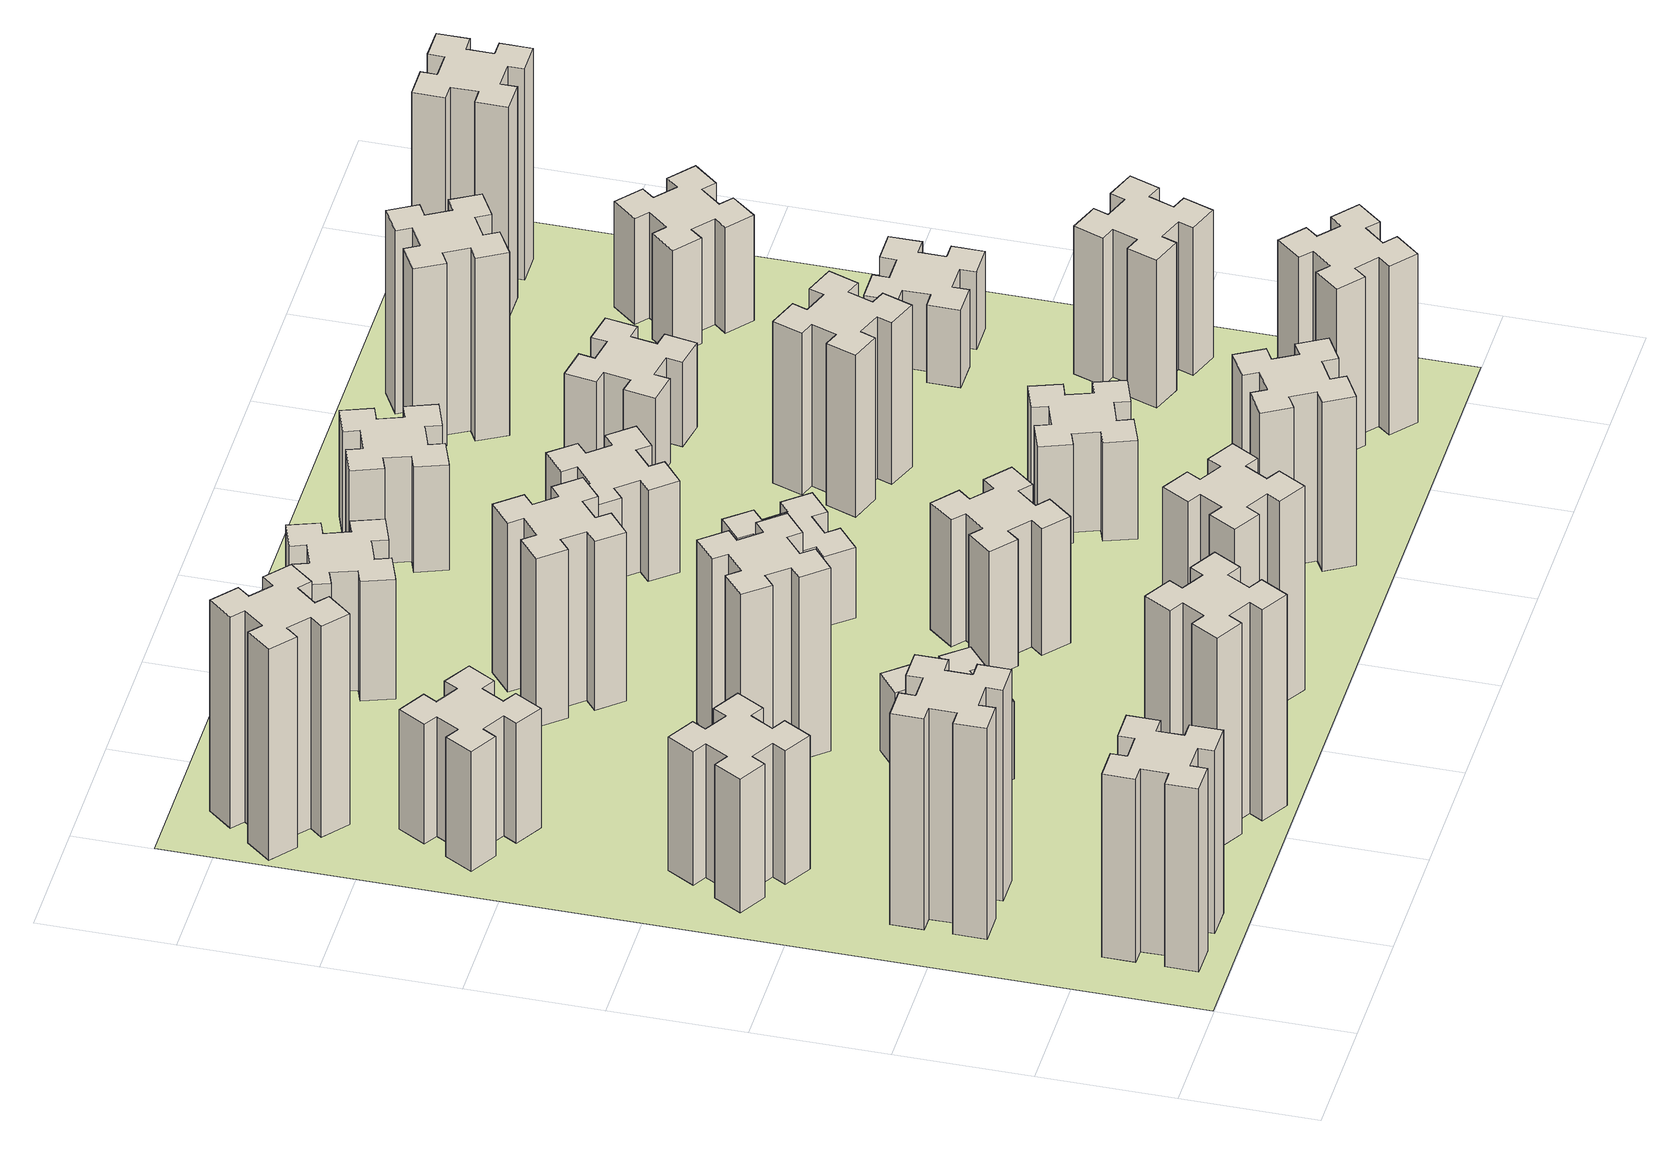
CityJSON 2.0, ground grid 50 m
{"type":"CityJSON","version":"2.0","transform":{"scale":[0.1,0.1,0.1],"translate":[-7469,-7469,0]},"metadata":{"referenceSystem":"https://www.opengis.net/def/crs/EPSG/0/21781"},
"CityObjects":{
"building1":{"type":"Building","attributes":{"class":"1000","function":"1000","usage":"1000","yearOfConstruction":2016,"roofType":"1000","measuredHeight":78,"storeysAboveGround":30,"storeysBelowGround":0},"geometry":[{"type":"Solid","lod":"1","boundaries":[[[[0,1,2,3,4,5,6,7,8,9,10,11,12,13,14,15,16,17,18,19]],[[17,16,20,21]],[[16,15,22,20]],[[15,14,23,22]],[[14,13,24,23]],[[13,12,25,24]],[[12,11,26,25]],[[11,10,27,26]],[[10,9,28,27]],[[9,8,29,28]],[[8,7,30,29]],[[7,6,31,30]],[[6,5,32,31]],[[5,4,33,32]],[[4,3,34,33]],[[3,2,35,34]],[[2,1,36,35]],[[1,0,37,36]],[[0,19,38,37]],[[19,18,39,38]],[[18,17,21,39]],[[24,25,26,27,28,29,30,31,32,33,34,35,36,37,38,39,21,20,22,23]]]]}]},
"building2":{"type":"Building","attributes":{"class":"1000","function":"1000","usage":"1000","yearOfConstruction":2016,"roofType":"1000","measuredHeight":90,"storeysAboveGround":30,"storeysBelowGround":0},"geometry":[{"type":"Solid","lod":"1","boundaries":[[[[40,41,42,43,44,45,46,47,48,49,50,51,52,53,54,55,56,57,58,59]],[[57,56,60,61]],[[56,55,62,60]],[[55,54,63,62]],[[54,53,64,63]],[[53,52,65,64]],[[52,51,66,65]],[[51,50,67,66]],[[50,49,68,67]],[[49,48,69,68]],[[48,47,70,69]],[[47,46,71,70]],[[46,45,72,71]],[[45,44,73,72]],[[44,43,74,73]],[[43,42,75,74]],[[42,41,76,75]],[[41,40,77,76]],[[40,59,78,77]],[[59,58,79,78]],[[58,57,61,79]],[[64,65,66,67,68,69,70,71,72,73,74,75,76,77,78,79,61,60,62,63]]]]}]},
"building3":{"type":"Building","attributes":{"class":"1000","function":"1000","usage":"1000","yearOfConstruction":2016,"roofType":"1000","measuredHeight":57,"storeysAboveGround":30,"storeysBelowGround":0},"geometry":[{"type":"Solid","lod":"1","boundaries":[[[[80,81,82,83,84,85,86,87,88,89,90,91,92,93,94,95,96,97,98,99]],[[97,96,100,101]],[[96,95,102,100]],[[95,94,103,102]],[[94,93,104,103]],[[93,92,105,104]],[[92,91,106,105]],[[91,90,107,106]],[[90,89,108,107]],[[89,88,109,108]],[[88,87,110,109]],[[87,86,111,110]],[[86,85,112,111]],[[85,84,113,112]],[[84,83,114,113]],[[83,82,115,114]],[[82,81,116,115]],[[81,80,117,116]],[[80,99,118,117]],[[99,98,119,118]],[[98,97,101,119]],[[104,105,106,107,108,109,110,111,112,113,114,115,116,117,118,119,101,100,102,103]]]]}]},
"building4":{"type":"Building","attributes":{"class":"1000","function":"1000","usage":"1000","yearOfConstruction":2016,"roofType":"1000","measuredHeight":51,"storeysAboveGround":30,"storeysBelowGround":0},"geometry":[{"type":"Solid","lod":"1","boundaries":[[[[120,121,122,123,124,125,126,127,128,129,130,131,132,133,134,135,136,137,138,139]],[[137,136,140,141]],[[136,135,142,140]],[[135,134,143,142]],[[134,133,144,143]],[[133,132,145,144]],[[132,131,146,145]],[[131,130,147,146]],[[130,129,148,147]],[[129,128,149,148]],[[128,127,150,149]],[[127,126,151,150]],[[126,125,152,151]],[[125,124,153,152]],[[124,123,154,153]],[[123,122,155,154]],[[122,121,156,155]],[[121,120,157,156]],[[120,139,158,157]],[[139,138,159,158]],[[138,137,141,159]],[[144,145,146,147,148,149,150,151,152,153,154,155,156,157,158,159,141,140,142,143]]]]}]},
"building5":{"type":"Building","attributes":{"class":"1000","function":"1000","usage":"1000","yearOfConstruction":2016,"roofType":"1000","measuredHeight":90,"storeysAboveGround":30,"storeysBelowGround":0},"geometry":[{"type":"Solid","lod":"1","boundaries":[[[[160,161,162,163,164,165,166,167,168,169,170,171,172,173,174,175,176,177,178,179]],[[177,176,180,181]],[[176,175,182,180]],[[175,174,183,182]],[[174,173,184,183]],[[173,172,185,184]],[[172,171,186,185]],[[171,170,187,186]],[[170,169,188,187]],[[169,168,189,188]],[[168,167,190,189]],[[167,166,191,190]],[[166,165,192,191]],[[165,164,193,192]],[[164,163,194,193]],[[163,162,195,194]],[[162,161,196,195]],[[161,160,197,196]],[[160,179,198,197]],[[179,178,199,198]],[[178,177,181,199]],[[184,185,186,187,188,189,190,191,192,193,194,195,196,197,198,199,181,180,182,183]]]]}]},
"building6":{"type":"Building","attributes":{"class":"1000","function":"1000","usage":"1000","yearOfConstruction":2016,"roofType":"1000","measuredHeight":90,"storeysAboveGround":30,"storeysBelowGround":0},"geometry":[{"type":"Solid","lod":"1","boundaries":[[[[200,201,202,203,204,205,206,207,208,209,210,211,212,213,214,215,216,217,218,219]],[[217,216,220,221]],[[216,215,222,220]],[[215,214,223,222]],[[214,213,224,223]],[[213,212,225,224]],[[212,211,226,225]],[[211,210,227,226]],[[210,209,228,227]],[[209,208,229,228]],[[208,207,230,229]],[[207,206,231,230]],[[206,205,232,231]],[[205,204,233,232]],[[204,203,234,233]],[[203,202,235,234]],[[202,201,236,235]],[[201,200,237,236]],[[200,219,238,237]],[[219,218,239,238]],[[218,217,221,239]],[[224,225,226,227,228,229,230,231,232,233,234,235,236,237,238,239,221,220,222,223]]]]}]},
"building7":{"type":"Building","attributes":{"class":"1000","function":"1000","usage":"1000","yearOfConstruction":2016,"roofType":"1000","measuredHeight":33,"storeysAboveGround":30,"storeysBelowGround":0},"geometry":[{"type":"Solid","lod":"1","boundaries":[[[[240,241,242,243,244,245,246,247,248,249,250,251,252,253,254,255,256,257,258,259]],[[257,256,260,261]],[[256,255,262,260]],[[255,254,263,262]],[[254,253,264,263]],[[253,252,265,264]],[[252,251,266,265]],[[251,250,267,266]],[[250,249,268,267]],[[249,248,269,268]],[[248,247,270,269]],[[247,246,271,270]],[[246,245,272,271]],[[245,244,273,272]],[[244,243,274,273]],[[243,242,275,274]],[[242,241,276,275]],[[241,240,277,276]],[[240,259,278,277]],[[259,258,279,278]],[[258,257,261,279]],[[264,265,266,267,268,269,270,271,272,273,274,275,276,277,278,279,261,260,262,263]]]]}]},
"building8":{"type":"Building","attributes":{"class":"1000","function":"1000","usage":"1000","yearOfConstruction":2016,"roofType":"1000","measuredHeight":78,"storeysAboveGround":30,"storeysBelowGround":0},"geometry":[{"type":"Solid","lod":"1","boundaries":[[[[280,281,282,283,284,285,286,287,288,289,290,291,292,293,294,295,296,297,298,299]],[[297,296,300,301]],[[296,295,302,300]],[[295,294,303,302]],[[294,293,304,303]],[[293,292,305,304]],[[292,291,306,305]],[[291,290,307,306]],[[290,289,308,307]],[[289,288,309,308]],[[288,287,310,309]],[[287,286,311,310]],[[286,285,312,311]],[[285,284,313,312]],[[284,283,314,313]],[[283,282,315,314]],[[282,281,316,315]],[[281,280,317,316]],[[280,299,318,317]],[[299,298,319,318]],[[298,297,301,319]],[[304,305,306,307,308,309,310,311,312,313,314,315,316,317,318,319,301,300,302,303]]]]}]},
"building9":{"type":"Building","attributes":{"class":"1000","function":"1000","usage":"1000","yearOfConstruction":2016,"roofType":"1000","measuredHeight":87,"storeysAboveGround":30,"storeysBelowGround":0},"geometry":[{"type":"Solid","lod":"1","boundaries":[[[[320,321,322,323,324,325,326,327,328,329,330,331,332,333,334,335,336,337,338,339]],[[337,336,340,341]],[[336,335,342,340]],[[335,334,343,342]],[[334,333,344,343]],[[333,332,345,344]],[[332,331,346,345]],[[331,330,347,346]],[[330,329,348,347]],[[329,328,349,348]],[[328,327,350,349]],[[327,326,351,350]],[[326,325,352,351]],[[325,324,353,352]],[[324,323,354,353]],[[323,322,355,354]],[[322,321,356,355]],[[321,320,357,356]],[[320,339,358,357]],[[339,338,359,358]],[[338,337,341,359]],[[344,345,346,347,348,349,350,351,352,353,354,355,356,357,358,359,341,340,342,343]]]]}]},
"building10":{"type":"Building","attributes":{"class":"1000","function":"1000","usage":"1000","yearOfConstruction":2016,"roofType":"1000","measuredHeight":72,"storeysAboveGround":30,"storeysBelowGround":0},"geometry":[{"type":"Solid","lod":"1","boundaries":[[[[360,361,362,363,364,365,366,367,368,369,370,371,372,373,374,375,376,377,378,379]],[[377,376,380,381]],[[376,375,382,380]],[[375,374,383,382]],[[374,373,384,383]],[[373,372,385,384]],[[372,371,386,385]],[[371,370,387,386]],[[370,369,388,387]],[[369,368,389,388]],[[368,367,390,389]],[[367,366,391,390]],[[366,365,392,391]],[[365,364,393,392]],[[364,363,394,393]],[[363,362,395,394]],[[362,361,396,395]],[[361,360,397,396]],[[360,379,398,397]],[[379,378,399,398]],[[378,377,381,399]],[[384,385,386,387,388,389,390,391,392,393,394,395,396,397,398,399,381,380,382,383]]]]}]},
"building11":{"type":"Building","attributes":{"class":"1000","function":"1000","usage":"1000","yearOfConstruction":2016,"roofType":"1000","measuredHeight":51,"storeysAboveGround":30,"storeysBelowGround":0},"geometry":[{"type":"Solid","lod":"1","boundaries":[[[[400,401,402,403,404,405,406,407,408,409,410,411,412,413,414,415,416,417,418,419]],[[417,416,420,421]],[[416,415,422,420]],[[415,414,423,422]],[[414,413,424,423]],[[413,412,425,424]],[[412,411,426,425]],[[411,410,427,426]],[[410,409,428,427]],[[409,408,429,428]],[[408,407,430,429]],[[407,406,431,430]],[[406,405,432,431]],[[405,404,433,432]],[[404,403,434,433]],[[403,402,435,434]],[[402,401,436,435]],[[401,400,437,436]],[[400,419,438,437]],[[419,418,439,438]],[[418,417,421,439]],[[424,425,426,427,428,429,430,431,432,433,434,435,436,437,438,439,421,420,422,423]]]]}]},
"building12":{"type":"Building","attributes":{"class":"1000","function":"1000","usage":"1000","yearOfConstruction":2016,"roofType":"1000","measuredHeight":54,"storeysAboveGround":30,"storeysBelowGround":0},"geometry":[{"type":"Solid","lod":"1","boundaries":[[[[440,441,442,443,444,445,446,447,448,449,450,451,452,453,454,455,456,457,458,459]],[[457,456,460,461]],[[456,455,462,460]],[[455,454,463,462]],[[454,453,464,463]],[[453,452,465,464]],[[452,451,466,465]],[[451,450,467,466]],[[450,449,468,467]],[[449,448,469,468]],[[448,447,470,469]],[[447,446,471,470]],[[446,445,472,471]],[[445,444,473,472]],[[444,443,474,473]],[[443,442,475,474]],[[442,441,476,475]],[[441,440,477,476]],[[440,459,478,477]],[[459,458,479,478]],[[458,457,461,479]],[[464,465,466,467,468,469,470,471,472,473,474,475,476,477,478,479,461,460,462,463]]]]}]},
"building13":{"type":"Building","attributes":{"class":"1000","function":"1000","usage":"1000","yearOfConstruction":2016,"roofType":"1000","measuredHeight":30,"storeysAboveGround":30,"storeysBelowGround":0},"geometry":[{"type":"Solid","lod":"1","boundaries":[[[[480,481,482,483,484,485,486,487,488,489,490,491,492,493,494,495,496,497,498,499]],[[497,496,500,501]],[[496,495,502,500]],[[495,494,503,502]],[[494,493,504,503]],[[493,492,505,504]],[[492,491,506,505]],[[491,490,507,506]],[[490,489,508,507]],[[489,488,509,508]],[[488,487,510,509]],[[487,486,511,510]],[[486,485,512,511]],[[485,484,513,512]],[[484,483,514,513]],[[483,482,515,514]],[[482,481,516,515]],[[481,480,517,516]],[[480,499,518,517]],[[499,498,519,518]],[[498,497,501,519]],[[504,505,506,507,508,509,510,511,512,513,514,515,516,517,518,519,501,500,502,503]]]]}]},
"building14":{"type":"Building","attributes":{"class":"1000","function":"1000","usage":"1000","yearOfConstruction":2016,"roofType":"1000","measuredHeight":72,"storeysAboveGround":30,"storeysBelowGround":0},"geometry":[{"type":"Solid","lod":"1","boundaries":[[[[520,521,522,523,524,525,526,527,528,529,530,531,532,533,534,535,536,537,538,539]],[[537,536,540,541]],[[536,535,542,540]],[[535,534,543,542]],[[534,533,544,543]],[[533,532,545,544]],[[532,531,546,545]],[[531,530,547,546]],[[530,529,548,547]],[[529,528,549,548]],[[528,527,550,549]],[[527,526,551,550]],[[526,525,552,551]],[[525,524,553,552]],[[524,523,554,553]],[[523,522,555,554]],[[522,521,556,555]],[[521,520,557,556]],[[520,539,558,557]],[[539,538,559,558]],[[538,537,541,559]],[[544,545,546,547,548,549,550,551,552,553,554,555,556,557,558,559,541,540,542,543]]]]}]},
"building15":{"type":"Building","attributes":{"class":"1000","function":"1000","usage":"1000","yearOfConstruction":2016,"roofType":"1000","measuredHeight":39,"storeysAboveGround":30,"storeysBelowGround":0},"geometry":[{"type":"Solid","lod":"1","boundaries":[[[[560,561,562,563,564,565,566,567,568,569,570,571,572,573,574,575,576,577,578,579]],[[577,576,580,581]],[[576,575,582,580]],[[575,574,583,582]],[[574,573,584,583]],[[573,572,585,584]],[[572,571,586,585]],[[571,570,587,586]],[[570,569,588,587]],[[569,568,589,588]],[[568,567,590,589]],[[567,566,591,590]],[[566,565,592,591]],[[565,564,593,592]],[[564,563,594,593]],[[563,562,595,594]],[[562,561,596,595]],[[561,560,597,596]],[[560,579,598,597]],[[579,578,599,598]],[[578,577,581,599]],[[584,585,586,587,588,589,590,591,592,593,594,595,596,597,598,599,581,580,582,583]]]]}]},
"building16":{"type":"Building","attributes":{"class":"1000","function":"1000","usage":"1000","yearOfConstruction":2016,"roofType":"1000","measuredHeight":45,"storeysAboveGround":30,"storeysBelowGround":0},"geometry":[{"type":"Solid","lod":"1","boundaries":[[[[600,601,602,603,604,605,606,607,608,609,610,611,612,613,614,615,616,617,618,619]],[[617,616,620,621]],[[616,615,622,620]],[[615,614,623,622]],[[614,613,624,623]],[[613,612,625,624]],[[612,611,626,625]],[[611,610,627,626]],[[610,609,628,627]],[[609,608,629,628]],[[608,607,630,629]],[[607,606,631,630]],[[606,605,632,631]],[[605,604,633,632]],[[604,603,634,633]],[[603,602,635,634]],[[602,601,636,635]],[[601,600,637,636]],[[600,619,638,637]],[[619,618,639,638]],[[618,617,621,639]],[[624,625,626,627,628,629,630,631,632,633,634,635,636,637,638,639,621,620,622,623]]]]}]},
"building17":{"type":"Building","attributes":{"class":"1000","function":"1000","usage":"1000","yearOfConstruction":2016,"roofType":"1000","measuredHeight":42,"storeysAboveGround":30,"storeysBelowGround":0},"geometry":[{"type":"Solid","lod":"1","boundaries":[[[[640,641,642,643,644,645,646,647,648,649,650,651,652,653,654,655,656,657,658,659]],[[657,656,660,661]],[[656,655,662,660]],[[655,654,663,662]],[[654,653,664,663]],[[653,652,665,664]],[[652,651,666,665]],[[651,650,667,666]],[[650,649,668,667]],[[649,648,669,668]],[[648,647,670,669]],[[647,646,671,670]],[[646,645,672,671]],[[645,644,673,672]],[[644,643,674,673]],[[643,642,675,674]],[[642,641,676,675]],[[641,640,677,676]],[[640,659,678,677]],[[659,658,679,678]],[[658,657,661,679]],[[664,665,666,667,668,669,670,671,672,673,674,675,676,677,678,679,661,660,662,663]]]]}]},
"building18":{"type":"Building","attributes":{"class":"1000","function":"1000","usage":"1000","yearOfConstruction":2016,"roofType":"1000","measuredHeight":69,"storeysAboveGround":30,"storeysBelowGround":0},"geometry":[{"type":"Solid","lod":"1","boundaries":[[[[680,681,682,683,684,685,686,687,688,689,690,691,692,693,694,695,696,697,698,699]],[[697,696,700,701]],[[696,695,702,700]],[[695,694,703,702]],[[694,693,704,703]],[[693,692,705,704]],[[692,691,706,705]],[[691,690,707,706]],[[690,689,708,707]],[[689,688,709,708]],[[688,687,710,709]],[[687,686,711,710]],[[686,685,712,711]],[[685,684,713,712]],[[684,683,714,713]],[[683,682,715,714]],[[682,681,716,715]],[[681,680,717,716]],[[680,699,718,717]],[[699,698,719,718]],[[698,697,701,719]],[[704,705,706,707,708,709,710,711,712,713,714,715,716,717,718,719,701,700,702,703]]]]}]},
"building19":{"type":"Building","attributes":{"class":"1000","function":"1000","usage":"1000","yearOfConstruction":2016,"roofType":"1000","measuredHeight":36,"storeysAboveGround":30,"storeysBelowGround":0},"geometry":[{"type":"Solid","lod":"1","boundaries":[[[[720,721,722,723,724,725,726,727,728,729,730,731,732,733,734,735,736,737,738,739]],[[737,736,740,741]],[[736,735,742,740]],[[735,734,743,742]],[[734,733,744,743]],[[733,732,745,744]],[[732,731,746,745]],[[731,730,747,746]],[[730,729,748,747]],[[729,728,749,748]],[[728,727,750,749]],[[727,726,751,750]],[[726,725,752,751]],[[725,724,753,752]],[[724,723,754,753]],[[723,722,755,754]],[[722,721,756,755]],[[721,720,757,756]],[[720,739,758,757]],[[739,738,759,758]],[[738,737,741,759]],[[744,745,746,747,748,749,750,751,752,753,754,755,756,757,758,759,741,740,742,743]]]]}]},
"building20":{"type":"Building","attributes":{"class":"1000","function":"1000","usage":"1000","yearOfConstruction":2016,"roofType":"1000","measuredHeight":72,"storeysAboveGround":30,"storeysBelowGround":0},"geometry":[{"type":"Solid","lod":"1","boundaries":[[[[760,761,762,763,764,765,766,767,768,769,770,771,772,773,774,775,776,777,778,779]],[[777,776,780,781]],[[776,775,782,780]],[[775,774,783,782]],[[774,773,784,783]],[[773,772,785,784]],[[772,771,786,785]],[[771,770,787,786]],[[770,769,788,787]],[[769,768,789,788]],[[768,767,790,789]],[[767,766,791,790]],[[766,765,792,791]],[[765,764,793,792]],[[764,763,794,793]],[[763,762,795,794]],[[762,761,796,795]],[[761,760,797,796]],[[760,779,798,797]],[[779,778,799,798]],[[778,777,781,799]],[[784,785,786,787,788,789,790,791,792,793,794,795,796,797,798,799,781,780,782,783]]]]}]},
"building21":{"type":"Building","attributes":{"class":"1000","function":"1000","usage":"1000","yearOfConstruction":2016,"roofType":"1000","measuredHeight":78,"storeysAboveGround":30,"storeysBelowGround":0},"geometry":[{"type":"Solid","lod":"1","boundaries":[[[[800,801,802,803,804,805,806,807,808,809,810,811,812,813,814,815,816,817,818,819]],[[817,816,820,821]],[[816,815,822,820]],[[815,814,823,822]],[[814,813,824,823]],[[813,812,825,824]],[[812,811,826,825]],[[811,810,827,826]],[[810,809,828,827]],[[809,808,829,828]],[[808,807,830,829]],[[807,806,831,830]],[[806,805,832,831]],[[805,804,833,832]],[[804,803,834,833]],[[803,802,835,834]],[[802,801,836,835]],[[801,800,837,836]],[[800,819,838,837]],[[819,818,839,838]],[[818,817,821,839]],[[824,825,826,827,828,829,830,831,832,833,834,835,836,837,838,839,821,820,822,823]]]]}]},
"building22":{"type":"Building","attributes":{"class":"1000","function":"1000","usage":"1000","yearOfConstruction":2016,"roofType":"1000","measuredHeight":63,"storeysAboveGround":30,"storeysBelowGround":0},"geometry":[{"type":"Solid","lod":"1","boundaries":[[[[840,841,842,843,844,845,846,847,848,849,850,851,852,853,854,855,856,857,858,859]],[[857,856,860,861]],[[856,855,862,860]],[[855,854,863,862]],[[854,853,864,863]],[[853,852,865,864]],[[852,851,866,865]],[[851,850,867,866]],[[850,849,868,867]],[[849,848,869,868]],[[848,847,870,869]],[[847,846,871,870]],[[846,845,872,871]],[[845,844,873,872]],[[844,843,874,873]],[[843,842,875,874]],[[842,841,876,875]],[[841,840,877,876]],[[840,859,878,877]],[[859,858,879,878]],[[858,857,861,879]],[[864,865,866,867,868,869,870,871,872,873,874,875,876,877,878,879,861,860,862,863]]]]}]},
"building23":{"type":"Building","attributes":{"class":"1000","function":"1000","usage":"1000","yearOfConstruction":2016,"roofType":"1000","measuredHeight":33,"storeysAboveGround":30,"storeysBelowGround":0},"geometry":[{"type":"Solid","lod":"1","boundaries":[[[[880,881,882,883,884,885,886,887,888,889,890,891,892,893,894,895,896,897,898,899]],[[897,896,900,901]],[[896,895,902,900]],[[895,894,903,902]],[[894,893,904,903]],[[893,892,905,904]],[[892,891,906,905]],[[891,890,907,906]],[[890,889,908,907]],[[889,888,909,908]],[[888,887,910,909]],[[887,886,911,910]],[[886,885,912,911]],[[885,884,913,912]],[[884,883,914,913]],[[883,882,915,914]],[[882,881,916,915]],[[881,880,917,916]],[[880,899,918,917]],[[899,898,919,918]],[[898,897,901,919]],[[904,905,906,907,908,909,910,911,912,913,914,915,916,917,918,919,901,900,902,903]]]]}]},
"building24":{"type":"Building","attributes":{"class":"1000","function":"1000","usage":"1000","yearOfConstruction":2016,"roofType":"1000","measuredHeight":45,"storeysAboveGround":30,"storeysBelowGround":0},"geometry":[{"type":"Solid","lod":"1","boundaries":[[[[920,921,922,923,924,925,926,927,928,929,930,931,932,933,934,935,936,937,938,939]],[[937,936,940,941]],[[936,935,942,940]],[[935,934,943,942]],[[934,933,944,943]],[[933,932,945,944]],[[932,931,946,945]],[[931,930,947,946]],[[930,929,948,947]],[[929,928,949,948]],[[928,927,950,949]],[[927,926,951,950]],[[926,925,952,951]],[[925,924,953,952]],[[924,923,954,953]],[[923,922,955,954]],[[922,921,956,955]],[[921,920,957,956]],[[920,939,958,957]],[[939,938,959,958]],[[938,937,941,959]],[[944,945,946,947,948,949,950,951,952,953,954,955,956,957,958,959,941,940,942,943]]]]}]},
"building25":{"type":"Building","attributes":{"class":"1000","function":"1000","usage":"1000","yearOfConstruction":2016,"roofType":"1000","measuredHeight":90,"storeysAboveGround":30,"storeysBelowGround":0},"geometry":[{"type":"Solid","lod":"1","boundaries":[[[[960,961,962,963,964,965,966,967,968,969,970,971,972,973,974,975,976,977,978,979]],[[977,976,980,981]],[[976,975,982,980]],[[975,974,983,982]],[[974,973,984,983]],[[973,972,985,984]],[[972,971,986,985]],[[971,970,987,986]],[[970,969,988,987]],[[969,968,989,988]],[[968,967,990,989]],[[967,966,991,990]],[[966,965,992,991]],[[965,964,993,992]],[[964,963,994,993]],[[963,962,995,994]],[[962,961,996,995]],[[961,960,997,996]],[[960,979,998,997]],[[979,978,999,998]],[[978,977,981,999]],[[984,985,986,987,988,989,990,991,992,993,994,995,996,997,998,999,981,980,982,983]]]]}]},
"landuse1":{"type":"LandUse","attributes":{"name":"plot1","function":"1010"},"geometry":[{"type":"MultiSurface","lod":"1","boundaries":[[[1000,1001,1002,1003]]]}]}
},
"vertices":[
[265,325,0],[265,225,0],[205,225,0],[205,105,0],[325,105,0],[325,165,0],[425,165,0],[425,105,0],[545,105,0],[545,225,0],[485,225,0],[485,325,0],[545,325,0],[545,445,0],[425,445,0],[425,385,0],[325,385,0],[325,445,0],[205,445,0],[205,325,0],[325,385,780],[325,445,780],[425,385,780],[425,445,780],[545,445,780],[545,325,780],[485,325,780],[485,225,780],[545,225,780],[545,105,780],[425,105,780],[425,165,780],[325,165,780],[325,105,780],[205,105,780],[205,225,780],[265,225,780],[265,325,780],[205,325,780],[205,445,780],
[265,1065,0],[265,965,0],[205,965,0],[205,845,0],[325,845,0],[325,905,0],[425,905,0],[425,845,0],[545,845,0],[545,965,0],[485,965,0],[485,1065,0],[545,1065,0],[545,1185,0],[425,1185,0],[425,1125,0],[325,1125,0],[325,1185,0],[205,1185,0],[205,1065,0],[325,1125,900],[325,1185,900],[425,1125,900],[425,1185,900],[545,1185,900],[545,1065,900],[485,1065,900],[485,965,900],[545,965,900],[545,845,900],[425,845,900],[425,905,900],[325,905,900],[325,845,900],[205,845,900],[205,965,900],[265,965,900],[265,1065,900],[205,1065,900],[205,1185,900],
[474,1826,0],[387,1876,0],[417,1928,0],[313,1988,0],[253,1884,0],[305,1854,0],[255,1767,0],[203,1797,0],[143,1693,0],[247,1633,0],[277,1685,0],[364,1635,0],[334,1583,0],[438,1523,0],[498,1627,0],[446,1657,0],[496,1744,0],[548,1714,0],[608,1818,0],[504,1878,0],[496,1744,570],[548,1714,570],[446,1657,570],[498,1627,570],[438,1523,570],[334,1583,570],[364,1635,570],[277,1685,570],[247,1633,570],[143,1693,570],[203,1797,570],[255,1767,570],[305,1854,570],[253,1884,570],[313,1988,570],[417,1928,570],[387,1876,570],[474,1826,570],[504,1878,570],[608,1818,570],
[446,2597,0],[496,2684,0],[548,2654,0],[608,2758,0],[504,2818,0],[474,2766,0],[387,2816,0],[417,2868,0],[313,2928,0],[253,2824,0],[305,2794,0],[255,2707,0],[203,2737,0],[143,2633,0],[247,2573,0],[277,2625,0],[364,2575,0],[334,2523,0],[438,2463,0],[498,2567,0],[364,2575,510],[334,2523,510],[277,2625,510],[247,2573,510],[143,2633,510],[203,2737,510],[255,2707,510],[305,2794,510],[253,2824,510],[313,2928,510],[417,2868,510],[387,2816,510],[474,2766,510],[504,2818,510],[608,2758,510],[548,2654,510],[496,2684,510],[446,2597,510],[498,2567,510],[438,2463,510],
[1214,346,0],[1127,396,0],[1157,448,0],[1053,508,0],[993,404,0],[1045,374,0],[995,287,0],[943,317,0],[883,213,0],[987,153,0],[1017,205,0],[1104,155,0],[1074,103,0],[1178,43,0],[1238,147,0],[1186,177,0],[1236,264,0],[1288,234,0],[1348,338,0],[1244,398,0],[1236,264,900],[1288,234,900],[1186,177,900],[1238,147,900],[1178,43,900],[1074,103,900],[1104,155,900],[1017,205,900],[987,153,900],[883,213,900],[943,317,900],[995,287,900],[1045,374,900],[993,404,900],[1053,508,900],[1157,448,900],[1127,396,900],[1214,346,900],[1244,398,900],[1348,338,900],
[384,3387,0],[308,3452,0],[346,3498,0],[254,3575,0],[177,3483,0],[223,3444,0],[159,3368,0],[113,3406,0],[36,3314,0],[128,3237,0],[166,3283,0],[243,3219,0],[204,3173,0],[296,3096,0],[373,3188,0],[327,3226,0],[392,3303,0],[438,3264,0],[515,3356,0],[423,3433,0],[392,3303,900],[438,3264,900],[327,3226,900],[373,3188,900],[296,3096,900],[204,3173,900],[243,3219,900],[166,3283,900],[128,3237,900],[36,3314,900],[113,3406,900],[159,3368,900],[223,3444,900],[177,3483,900],[254,3575,900],[346,3498,900],[308,3452,900],[384,3387,900],[423,3433,900],[515,3356,900],
[1083,1332,0],[1006,1267,0],[968,1313,0],[876,1236,0],[953,1144,0],[999,1183,0],[1063,1106,0],[1017,1068,0],[1094,976,0],[1186,1053,0],[1148,1099,0],[1224,1163,0],[1263,1117,0],[1355,1194,0],[1278,1286,0],[1232,1248,0],[1167,1324,0],[1213,1363,0],[1136,1455,0],[1044,1378,0],[1167,1324,330],[1213,1363,330],[1232,1248,330],[1278,1286,330],[1355,1194,330],[1263,1117,330],[1224,1163,330],[1148,1099,330],[1186,1053,330],[1094,976,330],[1017,1068,330],[1063,1106,330],[999,1183,330],[953,1144,330],[876,1236,330],[968,1313,330],[1006,1267,330],[1083,1332,330],[1044,1378,330],[1136,1455,330],
[1083,1972,0],[1006,1907,0],[968,1953,0],[876,1876,0],[953,1784,0],[999,1823,0],[1063,1746,0],[1017,1708,0],[1094,1616,0],[1186,1693,0],[1148,1739,0],[1224,1803,0],[1263,1757,0],[1355,1834,0],[1278,1926,0],[1232,1888,0],[1167,1964,0],[1213,2003,0],[1136,2095,0],[1044,2018,0],[1167,1964,780],[1213,2003,780],[1232,1888,780],[1278,1926,780],[1355,1834,780],[1263,1757,780],[1224,1803,780],[1148,1739,780],[1186,1693,780],[1094,1616,780],[1017,1708,780],[1063,1746,780],[999,1823,780],[953,1784,780],[876,1876,780],[968,1953,780],[1006,1907,780],[1083,1972,780],[1044,2018,780],[1136,2095,780],
[1657,305,0],[1744,255,0],[1714,203,0],[1818,143,0],[1878,247,0],[1826,277,0],[1876,364,0],[1928,334,0],[1988,438,0],[1884,498,0],[1854,446,0],[1767,496,0],[1797,548,0],[1693,608,0],[1633,504,0],[1685,474,0],[1635,387,0],[1583,417,0],[1523,313,0],[1627,253,0],[1635,387,870],[1583,417,870],[1685,474,870],[1633,504,870],[1693,608,870],[1797,548,870],[1767,496,870],[1854,446,870],[1884,498,870],[1988,438,870],[1928,334,870],[1876,364,870],[1826,277,870],[1878,247,870],[1818,143,870],[1714,203,870],[1744,255,870],[1657,305,870],[1627,253,870],[1523,313,870],
[1099,2563,0],[1163,2486,0],[1117,2448,0],[1194,2356,0],[1286,2433,0],[1248,2479,0],[1324,2543,0],[1363,2497,0],[1455,2574,0],[1378,2666,0],[1332,2628,0],[1267,2704,0],[1313,2743,0],[1236,2835,0],[1144,2758,0],[1183,2712,0],[1106,2647,0],[1068,2693,0],[976,2616,0],[1053,2524,0],[1106,2647,720],[1068,2693,720],[1183,2712,720],[1144,2758,720],[1236,2835,720],[1313,2743,720],[1267,2704,720],[1332,2628,720],[1378,2666,720],[1455,2574,720],[1363,2497,720],[1324,2543,720],[1248,2479,720],[1286,2433,720],[1194,2356,720],[1117,2448,720],[1163,2486,720],[1099,2563,720],[1053,2524,720],[976,2616,720],
[1125,3456,0],[1031,3422,0],[1010,3478,0],[897,3437,0],[939,3324,0],[995,3345,0],[1029,3251,0],[973,3230,0],[1014,3117,0],[1127,3159,0],[1106,3215,0],[1200,3249,0],[1220,3193,0],[1333,3234,0],[1292,3347,0],[1236,3326,0],[1202,3420,0],[1258,3440,0],[1217,3553,0],[1104,3512,0],[1202,3420,510],[1258,3440,510],[1236,3326,510],[1292,3347,510],[1333,3234,510],[1220,3193,510],[1200,3249,510],[1106,3215,510],[1127,3159,510],[1014,3117,510],[973,3230,510],[1029,3251,510],[995,3345,510],[939,3324,510],[897,3437,510],[1010,3478,510],[1031,3422,510],[1125,3456,510],[1104,3512,510],[1217,3553,510],
[1746,1163,0],[1823,1099,0],[1784,1053,0],[1876,976,0],[1953,1068,0],[1907,1106,0],[1972,1183,0],[2018,1144,0],[2095,1236,0],[2003,1313,0],[1964,1267,0],[1888,1332,0],[1926,1378,0],[1834,1455,0],[1757,1363,0],[1803,1324,0],[1739,1248,0],[1693,1286,0],[1616,1194,0],[1708,1117,0],[1739,1248,540],[1693,1286,540],[1803,1324,540],[1757,1363,540],[1834,1455,540],[1926,1378,540],[1888,1332,540],[1964,1267,540],[2003,1313,540],[2095,1236,540],[2018,1144,540],[1972,1183,540],[1907,1106,540],[1953,1068,540],[1876,976,540],[1784,1053,540],[1823,1099,540],[1746,1163,540],[1708,1117,540],[1616,1194,540],
[1972,1988,0],[1907,2064,0],[1953,2103,0],[1876,2195,0],[1784,2118,0],[1823,2072,0],[1746,2007,0],[1708,2053,0],[1616,1976,0],[1693,1884,0],[1739,1923,0],[1803,1846,0],[1757,1808,0],[1834,1716,0],[1926,1793,0],[1888,1839,0],[1964,1903,0],[2003,1857,0],[2095,1934,0],[2018,2026,0],[1964,1903,300],[2003,1857,300],[1888,1839,300],[1926,1793,300],[1834,1716,300],[1757,1808,300],[1803,1846,300],[1739,1923,300],[1693,1884,300],[1616,1976,300],[1708,2053,300],[1746,2007,300],[1823,2072,300],[1784,2118,300],[1876,2195,300],[1953,2103,300],[1907,2064,300],[1972,1988,300],[2018,2026,300],[2095,1934,300],
[2475,364,0],[2525,277,0],[2473,247,0],[2533,143,0],[2637,203,0],[2607,255,0],[2694,305,0],[2724,253,0],[2828,313,0],[2768,417,0],[2716,387,0],[2666,474,0],[2718,504,0],[2658,608,0],[2554,548,0],[2584,496,0],[2497,446,0],[2467,498,0],[2363,438,0],[2423,334,0],[2497,446,720],[2467,498,720],[2584,496,720],[2554,548,720],[2658,608,720],[2718,504,720],[2666,474,720],[2716,387,720],[2768,417,720],[2828,313,720],[2724,253,720],[2694,305,720],[2607,255,720],[2637,203,720],[2533,143,720],[2473,247,720],[2525,277,720],[2475,364,720],[2423,334,720],[2363,438,720],
[1988,2479,0],[2064,2543,0],[2103,2497,0],[2195,2574,0],[2118,2666,0],[2072,2628,0],[2007,2704,0],[2053,2743,0],[1976,2835,0],[1884,2758,0],[1923,2712,0],[1846,2647,0],[1808,2693,0],[1716,2616,0],[1793,2524,0],[1839,2563,0],[1903,2486,0],[1857,2448,0],[1934,2356,0],[2026,2433,0],[1903,2486,390],[1857,2448,390],[1839,2563,390],[1793,2524,390],[1716,2616,390],[1808,2693,390],[1846,2647,390],[1923,2712,390],[1884,2758,390],[1976,2835,390],[2053,2743,390],[2007,2704,390],[2072,2628,390],[2118,2666,390],[2195,2574,390],[2103,2497,390],[2064,2543,390],[1988,2479,390],[2026,2433,390],[1934,2356,390],
[1865,3456,0],[1771,3422,0],[1750,3478,0],[1637,3437,0],[1679,3324,0],[1735,3345,0],[1769,3251,0],[1713,3230,0],[1754,3117,0],[1867,3159,0],[1846,3215,0],[1940,3249,0],[1960,3193,0],[2073,3234,0],[2032,3347,0],[1976,3326,0],[1942,3420,0],[1998,3440,0],[1957,3553,0],[1844,3512,0],[1942,3420,450],[1998,3440,450],[1976,3326,450],[2032,3347,450],[2073,3234,450],[1960,3193,450],[1940,3249,450],[1846,3215,450],[1867,3159,450],[1754,3117,450],[1713,3230,450],[1769,3251,450],[1735,3345,450],[1679,3324,450],[1637,3437,450],[1750,3478,450],[1771,3422,450],[1865,3456,450],[1844,3512,450],[1957,3553,450],
[2716,1106,0],[2682,1200,0],[2738,1220,0],[2697,1333,0],[2584,1292,0],[2605,1236,0],[2511,1202,0],[2490,1258,0],[2377,1217,0],[2419,1104,0],[2475,1125,0],[2509,1031,0],[2453,1010,0],[2494,897,0],[2607,939,0],[2586,995,0],[2680,1029,0],[2700,973,0],[2813,1014,0],[2772,1127,0],[2680,1029,420],[2700,973,420],[2586,995,420],[2607,939,420],[2494,897,420],[2453,1010,420],[2509,1031,420],[2475,1125,420],[2419,1104,420],[2377,1217,420],[2490,1258,420],[2511,1202,420],[2605,1236,420],[2584,1292,420],[2697,1333,420],[2738,1220,420],[2682,1200,420],[2716,1106,420],[2772,1127,420],[2813,1014,420],
[2682,1871,0],[2716,1965,0],[2772,1944,0],[2813,2057,0],[2700,2098,0],[2680,2042,0],[2586,2076,0],[2607,2132,0],[2494,2173,0],[2453,2060,0],[2509,2040,0],[2475,1946,0],[2419,1967,0],[2377,1854,0],[2490,1813,0],[2511,1869,0],[2605,1835,0],[2584,1779,0],[2697,1737,0],[2738,1850,0],[2605,1835,690],[2584,1779,690],[2511,1869,690],[2490,1813,690],[2377,1854,690],[2419,1967,690],[2475,1946,690],[2509,2040,690],[2453,2060,690],[2494,2173,690],[2607,2132,690],[2586,2076,690],[2680,2042,690],[2700,2098,690],[2813,2057,690],[2772,1944,690],[2716,1965,690],[2682,1871,690],[2738,1850,690],[2697,1737,690],
[2664,2795,0],[2565,2812,0],[2576,2871,0],[2457,2892,0],[2437,2774,0],[2496,2764,0],[2478,2665,0],[2419,2676,0],[2398,2557,0],[2517,2537,0],[2527,2596,0],[2625,2578,0],[2615,2519,0],[2733,2498,0],[2754,2617,0],[2695,2627,0],[2712,2725,0],[2771,2715,0],[2792,2833,0],[2674,2854,0],[2712,2725,360],[2771,2715,360],[2695,2627,360],[2754,2617,360],[2733,2498,360],[2615,2519,360],[2625,2578,360],[2527,2596,360],[2517,2537,360],[2398,2557,360],[2419,2676,360],[2478,2665,360],[2496,2764,360],[2437,2774,360],[2457,2892,360],[2576,2871,360],[2565,2812,360],[2664,2795,360],[2674,2854,360],[2792,2833,360],
[3283,484,0],[3219,408,0],[3173,446,0],[3096,354,0],[3188,277,0],[3226,323,0],[3303,259,0],[3264,213,0],[3356,136,0],[3433,228,0],[3387,266,0],[3452,343,0],[3498,304,0],[3575,396,0],[3483,473,0],[3444,427,0],[3368,492,0],[3406,538,0],[3314,615,0],[3237,523,0],[3368,492,720],[3406,538,720],[3444,427,720],[3483,473,720],[3575,396,720],[3498,304,720],[3452,343,720],[3387,266,720],[3433,228,720],[3356,136,720],[3264,213,720],[3303,259,720],[3226,323,720],[3188,277,720],[3096,354,720],[3173,446,720],[3219,408,720],[3283,484,720],[3237,523,720],[3314,615,720],
[2716,3347,0],[2666,3434,0],[2718,3464,0],[2658,3568,0],[2554,3508,0],[2584,3456,0],[2497,3406,0],[2467,3458,0],[2363,3398,0],[2423,3294,0],[2475,3324,0],[2525,3237,0],[2473,3207,0],[2533,3103,0],[2637,3163,0],[2607,3215,0],[2694,3265,0],[2724,3213,0],[2828,3273,0],[2768,3377,0],[2694,3265,780],[2724,3213,780],[2607,3215,780],[2637,3163,780],[2533,3103,780],[2473,3207,780],[2525,3237,780],[2475,3324,780],[2423,3294,780],[2363,3398,780],[2467,3458,780],[2497,3406,780],[2584,3456,780],[2554,3508,780],[2658,3568,780],[2718,3464,780],[2666,3434,780],[2716,3347,780],[2768,3377,780],[2828,3273,780],
[3351,1029,0],[3445,995,0],[3424,939,0],[3537,897,0],[3578,1010,0],[3522,1031,0],[3556,1125,0],[3612,1104,0],[3653,1217,0],[3540,1258,0],[3520,1202,0],[3426,1236,0],[3447,1292,0],[3334,1333,0],[3293,1220,0],[3349,1200,0],[3315,1106,0],[3259,1127,0],[3217,1014,0],[3330,973,0],[3315,1106,630],[3259,1127,630],[3349,1200,630],[3293,1220,630],[3334,1333,630],[3447,1292,630],[3426,1236,630],[3520,1202,630],[3540,1258,630],[3653,1217,630],[3612,1104,630],[3556,1125,630],[3522,1031,630],[3578,1010,630],[3537,897,630],[3424,939,630],[3445,995,630],[3351,1029,630],[3330,973,630],[3217,1014,630],
[3445,1805,0],[3445,1905,0],[3505,1905,0],[3505,2025,0],[3385,2025,0],[3385,1965,0],[3285,1965,0],[3285,2025,0],[3165,2025,0],[3165,1905,0],[3225,1905,0],[3225,1805,0],[3165,1805,0],[3165,1685,0],[3285,1685,0],[3285,1745,0],[3385,1745,0],[3385,1685,0],[3505,1685,0],[3505,1805,0],[3385,1745,330],[3385,1685,330],[3285,1745,330],[3285,1685,330],[3165,1685,330],[3165,1805,330],[3225,1805,330],[3225,1905,330],[3165,1905,330],[3165,2025,330],[3285,2025,330],[3285,1965,330],[3385,1965,330],[3385,2025,330],[3505,2025,330],[3505,1905,330],[3445,1905,330],[3445,1805,330],[3505,1805,330],[3505,1685,330],
[3444,2747,0],[3368,2812,0],[3406,2858,0],[3314,2935,0],[3237,2843,0],[3283,2804,0],[3219,2728,0],[3173,2766,0],[3096,2674,0],[3188,2597,0],[3226,2643,0],[3303,2579,0],[3264,2533,0],[3356,2456,0],[3433,2548,0],[3387,2586,0],[3452,2663,0],[3498,2624,0],[3575,2716,0],[3483,2793,0],[3452,2663,450],[3498,2624,450],[3387,2586,450],[3433,2548,450],[3356,2456,450],[3264,2533,450],[3303,2579,450],[3226,2643,450],[3188,2597,450],[3096,2674,450],[3173,2766,450],[3219,2728,450],[3283,2804,450],[3237,2843,450],[3314,2935,450],[3406,2858,450],[3368,2812,450],[3444,2747,450],[3483,2793,450],[3575,2716,450],
[3285,3325,0],[3385,3325,0],[3385,3265,0],[3505,3265,0],[3505,3385,0],[3445,3385,0],[3445,3485,0],[3505,3485,0],[3505,3605,0],[3385,3605,0],[3385,3545,0],[3285,3545,0],[3285,3605,0],[3165,3605,0],[3165,3485,0],[3225,3485,0],[3225,3385,0],[3165,3385,0],[3165,3265,0],[3285,3265,0],[3225,3385,900],[3165,3385,900],[3225,3485,900],[3165,3485,900],[3165,3605,900],[3285,3605,900],[3285,3545,900],[3385,3545,900],[3385,3605,900],[3505,3605,900],[3505,3485,900],[3445,3485,900],[3445,3385,900],[3505,3385,900],[3505,3265,900],[3385,3265,900],[3385,3325,900],[3285,3325,900],[3285,3265,900],[3165,3265,900],
[5,3705,0],[3705,3705,0],[3705,5,0],[5,5,0]
]}
